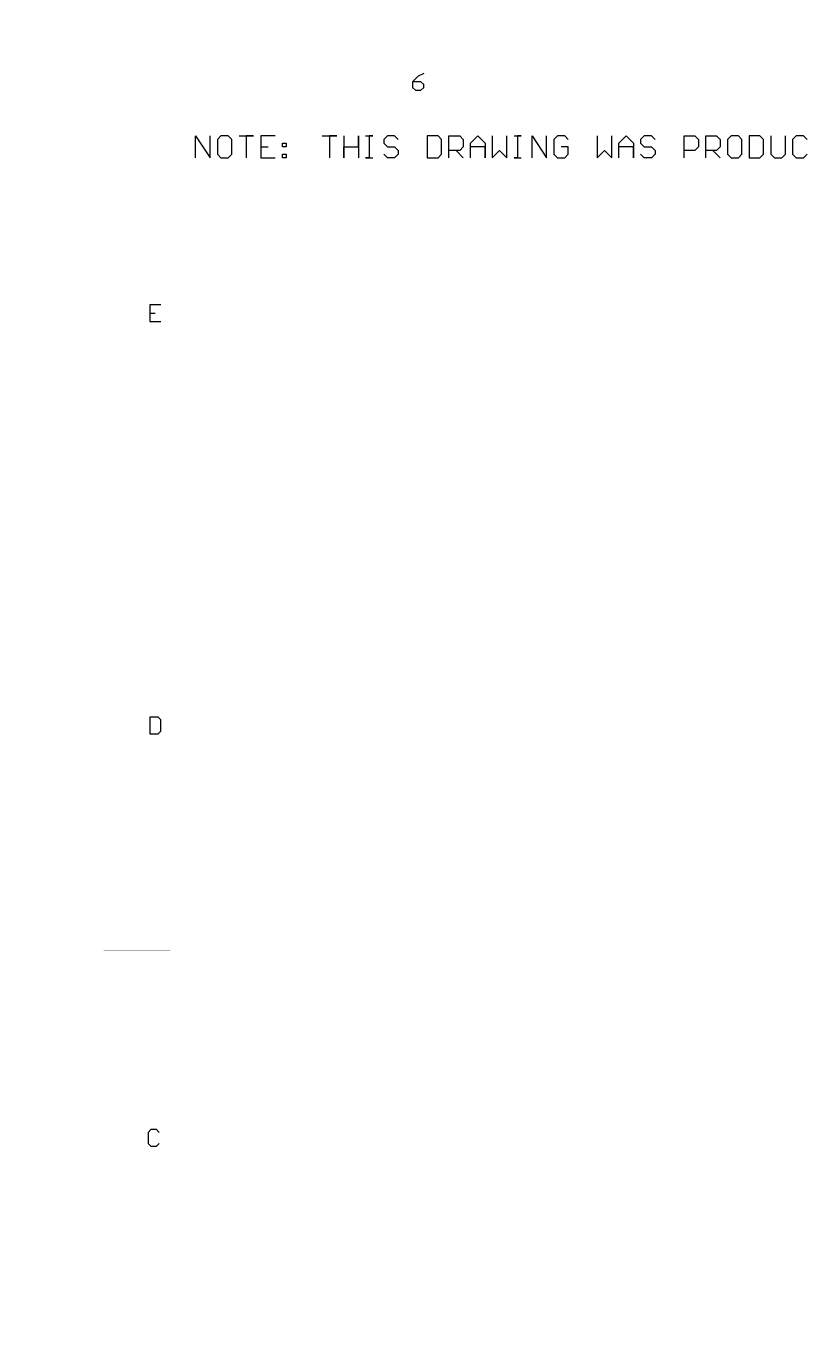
# Model space of a CAD drawing. Header units: millimetres. Extents: x 235 to 830, y 272 to 692.
# Drawn here: x 235.2 to 379.7, y 449.5 to 692 of the extents above; entities that cross this region are included whole.
import ezdxf

# ---------------------------------------------------------------- set-up
doc = ezdxf.new("R2010")
doc.units = ezdxf.units.MM
doc.layers.add('Mechanical1', color=6, linetype='Continuous')

msp = doc.modelspace()

# ---------------------------------------------------------------- linework, layer by layer
at = {"layer": 'Mechanical1'}
for p, q in [((307.35, 682.82), (306.33, 681.8)), ((306.33, 681.8), (306.33, 680.77)), ((307.86, 681.8), (306.33, 681.8)), ((308.38, 683.33), (307.35, 682.82)), ((308.38, 681.28), (307.86, 681.8)), ((306.33, 680.77), (306.84, 680.26)), ((306.84, 680.26), (307.86, 680.26)), ((307.86, 680.26), (308.38, 680.77)), ((308.38, 680.77), (308.38, 681.28)), ((266.37, 667.82), (266.37, 671.82)), ((266.37, 671.82), (269.03, 667.82)), ((269.03, 667.82), (269.03, 671.82)), ((271.03, 671.82), (270.37, 671.15)), ((270.37, 671.15), (270.37, 668.49)), ((272.37, 671.82), (271.03, 671.82)), ((273.03, 671.15), (272.37, 671.82)), ((273.03, 668.49), (273.03, 671.15)), ((274.36, 671.82), (277.03, 671.82)), ((277.03, 671.82), (275.7, 671.82)), ((275.7, 671.82), (275.7, 667.82)), ((281.03, 671.82), (278.36, 671.82)), ((278.36, 671.82), (278.36, 667.82)), ((278.36, 669.82), (279.7, 669.82)), ((282.36, 670.49), (283.03, 670.49)), ((282.36, 669.82), (282.36, 670.49)), ((283.03, 669.82), (282.36, 669.82)), ((283.03, 670.49), (283.03, 669.82)), ((289.69, 671.82), (292.36, 671.82)), ((292.36, 671.82), (291.03, 671.82)), ((291.03, 671.82), (291.03, 667.82)), ((293.69, 671.82), (293.69, 667.82)), ((293.69, 667.82), (293.69, 669.82)), ((293.69, 669.82), (296.36, 669.82)), ((296.36, 669.82), (296.36, 671.82)), ((296.36, 671.82), (296.36, 667.82)), ((297.69, 671.82), (299.02, 671.82)), ((299.02, 671.82), (298.36, 671.82)), ((298.36, 671.82), (298.36, 667.82)), ((301.69, 671.82), (301.02, 671.15)), ((301.02, 671.15), (301.02, 670.49)), ((301.02, 670.49), (301.69, 669.82)), ((303.02, 671.82), (301.69, 671.82)), ((301.69, 669.82), (303.02, 669.82)), ((303.69, 671.15), (303.02, 671.82)), ((303.02, 669.82), (303.69, 669.15)), ((309.02, 671.82), (309.02, 667.82)), ((311.02, 671.82), (309.02, 671.82)), ((311.69, 671.15), (311.02, 671.82)), ((311.69, 668.49), (311.69, 671.15)), ((313.02, 667.82), (313.02, 671.82)), ((313.02, 671.82), (315.02, 671.82)), ((315.02, 671.82), (315.68, 671.15)), ((315.68, 669.82), (315.02, 669.15)), ((315.68, 671.15), (315.68, 669.82)), ((317.02, 670.49), (318.35, 671.82)), ((317.02, 667.82), (317.02, 670.49)), ((319.68, 669.82), (317.02, 669.82)), ((318.35, 671.82), (319.68, 670.49)), ((319.68, 670.49), (319.68, 667.82)), ((319.68, 667.82), (319.68, 669.82)), ((321.02, 671.82), (321.02, 667.82)), ((323.68, 667.82), (323.68, 671.82)), ((325.02, 671.82), (326.35, 671.82)), ((326.35, 671.82), (325.68, 671.82)), ((325.68, 671.82), (325.68, 667.82)), ((328.35, 667.82), (328.35, 671.82)), ((328.35, 671.82), (331.01, 667.82)), ((331.01, 667.82), (331.01, 671.82)), ((333.01, 671.82), (332.35, 671.15)), ((332.35, 671.15), (332.35, 668.49)), ((334.35, 671.82), (333.01, 671.82)), ((335.01, 669.82), (333.68, 669.82)), ((335.01, 671.15), (334.35, 671.82)), ((335.01, 668.49), (335.01, 669.82)), ((340.34, 671.82), (340.34, 667.82)), ((343.01, 667.82), (343.01, 671.82)), ((344.34, 670.49), (345.68, 671.82)), ((344.34, 667.82), (344.34, 670.49)), ((347.01, 669.82), (344.34, 669.82)), ((345.68, 671.82), (347.01, 670.49)), ((347.01, 670.49), (347.01, 667.82)), ((347.01, 667.82), (347.01, 669.82)), ((349.01, 671.82), (348.34, 671.15)), ((348.34, 671.15), (348.34, 670.49)), ((348.34, 670.49), (349.01, 669.82)), ((350.34, 671.82), (349.01, 671.82)), ((349.01, 669.82), (350.34, 669.82)), ((351.01, 671.15), (350.34, 671.82)), ((350.34, 669.82), (351.01, 669.15)), ((356.34, 667.82), (356.34, 671.82)), ((356.34, 671.82), (358.34, 671.82)), ((358.34, 671.82), (359, 671.15)), ((359, 669.82), (358.34, 669.15)), ((359, 671.15), (359, 669.82)), ((360.34, 667.82), (360.34, 671.82)), ((360.34, 671.82), (362.34, 671.82)), ((362.34, 671.82), (363, 671.15)), ((363, 669.82), (362.34, 669.15)), ((363, 671.15), (363, 669.82)), ((365, 671.82), (364.34, 671.15)), ((364.34, 671.15), (364.34, 668.49)), ((366.34, 671.82), (365, 671.82)), ((367, 671.15), (366.34, 671.82)), ((367, 668.49), (367, 671.15)), ((368.33, 671.82), (368.33, 667.82)), ((370.33, 671.82), (368.33, 671.82)), ((371, 671.15), (370.33, 671.82)), ((371, 668.49), (371, 671.15)), ((372.33, 671.82), (372.33, 668.49)), ((375, 668.49), (375, 671.82)), ((377, 671.82), (376.33, 671.15)), ((376.33, 671.15), (376.33, 668.49)), ((378.33, 671.82), (377, 671.82)), ((379, 671.15), (378.33, 671.82)), ((270.37, 668.49), (271.03, 667.82)), ((271.03, 667.82), (272.37, 667.82)), ((272.37, 667.82), (273.03, 668.49)), ((278.36, 667.82), (281.03, 667.82)), ((282.36, 668.49), (283.03, 668.49)), ((282.36, 667.82), (282.36, 668.49)), ((283.03, 667.82), (282.36, 667.82)), ((283.03, 668.49), (283.03, 667.82)), ((298.36, 667.82), (297.69, 667.82)), ((297.69, 667.82), (299.02, 667.82)), ((301.69, 667.82), (301.02, 668.49)), ((303.02, 667.82), (301.69, 667.82)), ((303.69, 668.49), (303.02, 667.82)), ((303.69, 669.15), (303.69, 668.49)), ((309.02, 667.82), (311.02, 667.82)), ((311.02, 667.82), (311.69, 668.49)), ((315.02, 669.15), (313.02, 669.15)), ((314.35, 669.15), (315.68, 667.82)), ((321.02, 667.82), (322.35, 669.15)), ((322.35, 669.15), (323.68, 667.82)), ((325.68, 667.82), (325.02, 667.82)), ((325.02, 667.82), (326.35, 667.82)), ((332.35, 668.49), (333.01, 667.82)), ((333.01, 667.82), (334.35, 667.82)), ((334.35, 667.82), (335.01, 668.49)), ((340.34, 667.82), (341.68, 669.15)), ((341.68, 669.15), (343.01, 667.82)), ((349.01, 667.82), (348.34, 668.49)), ((350.34, 667.82), (349.01, 667.82)), ((351.01, 668.49), (350.34, 667.82)), ((351.01, 669.15), (351.01, 668.49)), ((358.34, 669.15), (356.34, 669.15)), ((362.34, 669.15), (360.34, 669.15)), ((361.67, 669.15), (363, 667.82)), ((364.34, 668.49), (365, 667.82)), ((365, 667.82), (366.34, 667.82)), ((366.34, 667.82), (367, 668.49)), ((368.33, 667.82), (370.33, 667.82)), ((370.33, 667.82), (371, 668.49)), ((372.33, 668.49), (373, 667.82)), ((373, 667.82), (374.33, 667.82)), ((374.33, 667.82), (375, 668.49)), ((376.33, 668.49), (377, 667.82)), ((377, 667.82), (378.33, 667.82)), ((378.33, 667.82), (379, 668.49)), ((259.96, 640.73), (257.91, 640.73)), ((257.91, 640.73), (257.91, 637.65)), ((257.91, 639.19), (258.93, 639.19)), ((257.91, 637.65), (259.96, 637.65)), ((257.91, 564.73), (257.91, 561.65)), ((259.44, 564.73), (257.91, 564.73)), ((259.96, 564.22), (259.44, 564.73)), ((259.96, 562.17), (259.96, 564.22)), ((257.91, 561.65), (259.44, 561.65)), ((259.44, 561.65), (259.96, 562.17)), ((258.13, 488.73), (257.61, 488.22)), ((257.61, 488.22), (257.61, 486.17)), ((259.15, 488.73), (258.13, 488.73)), ((259.66, 488.22), (259.15, 488.73)), ((257.61, 486.17), (258.13, 485.65)), ((258.13, 485.65), (259.15, 485.65)), ((259.15, 485.65), (259.66, 486.17))]:
    msp.add_line(p, q, dxfattribs=at)
at = {"layer": 'Mechanical1', "const_width": 0.0127}
for points in [[(235.19, 272.02), (235.19, 692.02)], [(235.19, 692.02), (829.19, 692.02)], [(351.71, 673.73), (351.71, 681.94)], [(261.71, 293.73), (261.71, 673.73)], [(261.71, 673.73), (801.71, 673.73)], [(249.41, 597.73), (261.71, 597.73)], [(249.41, 521.73), (261.71, 521.73)]]:
    msp.add_lwpolyline(points, dxfattribs=at)
at = {"layer": 'Mechanical1', "const_width": 0.00635}
for points in [[(235.19, 692.02, 1), (235.19, 692.02, 1)], [(235.19, 692.02, 1), (235.19, 692.02, 1)], [(351.71, 681.94, 1), (351.72, 681.94, 1)], [(261.71, 673.73, 1), (261.72, 673.73, 1)], [(261.71, 673.73, 1), (261.72, 673.73, 1)], [(351.71, 673.73, 1), (351.72, 673.73, 1)], [(249.4, 597.73, 1), (249.41, 597.73, 1)], [(261.71, 597.73, 1), (261.72, 597.73, 1)], [(249.4, 521.73, 1), (249.41, 521.73, 1)], [(261.71, 521.73, 1), (261.72, 521.73, 1)]]:
    msp.add_lwpolyline(points, format="xyb", close=True, dxfattribs=at)

doc.saveas('drawing.dxf')
